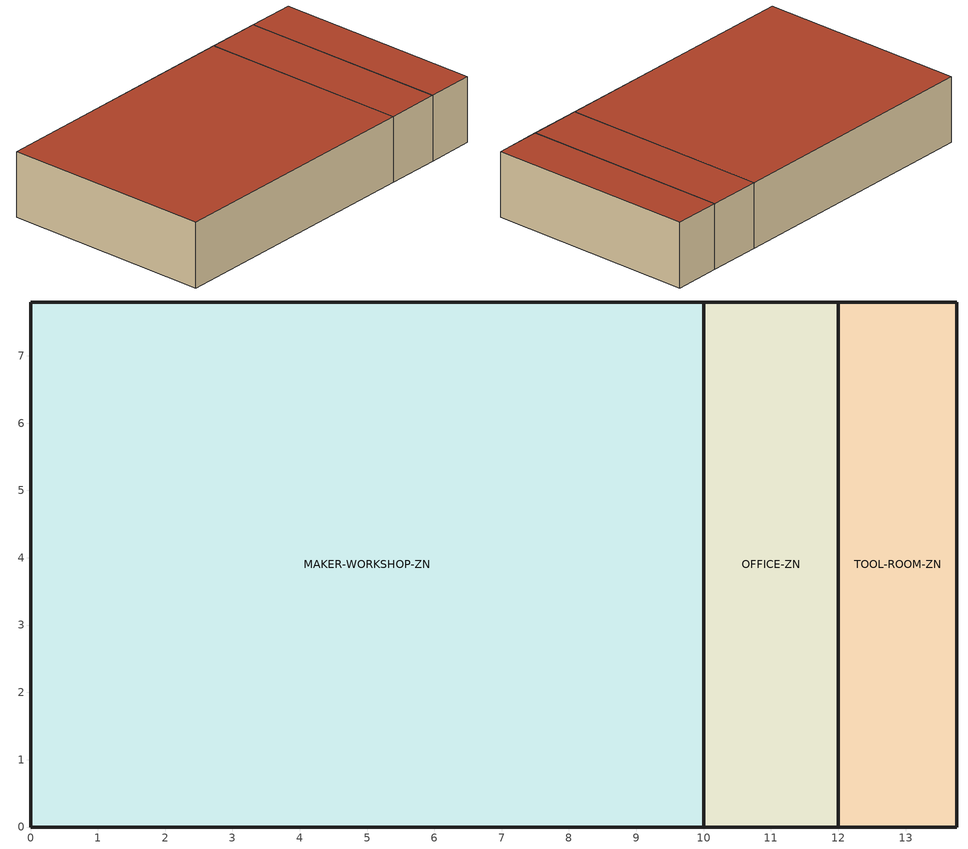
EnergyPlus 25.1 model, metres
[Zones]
MAKER-WORKSHOP-ZN
 floor ground (EW3B06-ConstructionSet Floor): 0,0 0,7.8 10,7.8 10,0 z0
 wall outside (EW3B06-ConstructionSet Wall): 0,7.8 0,0 10,0 10,7.8 0,7.8 z0:2.44
 roof outside (EW3B06-ConstructionSet Roof): 10,0 10,7.8 0,7.8 0,0 z2.44
OFFICE-ZN
 floor ground (EW3B06-ConstructionSet Floor): 10,0 10,7.8 12,7.8 12,0 z0
 wall outside (EW3B06-ConstructionSet Wall): 10,0 12,0 12,7.8 10,7.8 10,0 z0:2.44
 roof outside (EW3B06-ConstructionSet Roof): 12,0 12,7.8 10,7.8 10,0 z2.44
TOOL-ROOM-ZN
 floor ground (EW3B06-ConstructionSet Floor): 12,0 12,7.8 13.76,7.8 13.76,0 z0
 wall outside (EW3B06-ConstructionSet Wall): 12,7.8 12,0 13.76,0 13.76,7.8 12,7.8 z0:2.44
 roof outside (EW3B06-ConstructionSet Roof): 13.76,0 13.76,7.8 12,7.8 12,0 z2.44
[Building]
multi-cli-3-revit-archicad-openstudio-task-06-windows
[Material] Thermal Absorptance=0.9; Solar Absorptance=0.7; Visible Absorptance=0.7
Name | Roughness | Thickness {m} | Conductivity {W/m-K} | Density {kg/m3} | Specific Heat {J/kg-K}
EW Floor Slab | MediumRough | 0.18 | 1.4 | 2200 | 900
EW Roof Insulation | MediumSmooth | 0.24 | 0.055 | 120 | 1000
EW Wall Insulation | MediumSmooth | 0.2 | 0.08 | 160 | 900
[Construction]
EW3B06-ConstructionSet Floor: EW Floor Slab
EW3B06-ConstructionSet Roof: EW Roof Insulation
EW3B06-ConstructionSet Wall: EW Wall Insulation
[Zone] Multiplier=1; Part of Total Floor Area=Yes
MAKER-WORKSHOP-ZN; OFFICE-ZN; TOOL-ROOM-ZN
[Space]
Name | Zone
MAKER-WORKSHOP | MAKER-WORKSHOP-ZN
OFFICE | OFFICE-ZN
TOOL-ROOM | TOOL-ROOM-ZN
[Lights] Design Level Calculation Method=Watts/Area; Fraction Replaceable=1
Name | Zone or ZoneList or Space or SpaceList | Schedule | Watts per Floor Area {W/m2}
MAKER-WORKSHOP Lights | MAKER-WORKSHOP | WorkshopHighEquipment | 12
OFFICE Lights | OFFICE | OfficePeopleSchedule | 8
TOOL-ROOM Lights | TOOL-ROOM | ToolRoomLowOccupancy | 4
[People] Number of People Calculation Method=People/Area; Fraction Radiant=0.3; Activity Level Schedule=Occupant Activity 120W
Name | Zone or ZoneList or Space or SpaceList | Number of People Schedule | People per Floor Area {person/m2}
MAKER-WORKSHOP People | MAKER-WORKSHOP | WorkshopHighEquipment | 0.05
OFFICE People | OFFICE | OfficePeopleSchedule | 0.12
TOOL-ROOM People | TOOL-ROOM | ToolRoomLowOccupancy | 0.01
[ElectricEquipment] Design Level Calculation Method=Watts/Area
Name | Zone or ZoneList or Space or SpaceList | Schedule | Watts per Floor Area {W/m2}
MAKER-WORKSHOP Equipment | MAKER-WORKSHOP | WorkshopHighEquipment | 50
OFFICE Equipment | OFFICE | OfficePeopleSchedule | 8
TOOL-ROOM Equipment | TOOL-ROOM | ToolRoomLowOccupancy | 3
[ZoneControl:Thermostat] Temperature Difference Between Cutout And Setpoint {deltaC}=0
Name | Zone or ZoneList | Control Type Schedule | Control 1
MAKER-WORKSHOP-ZN Thermostat | MAKER-WORKSHOP-ZN | MAKER-WORKSHOP-ZN Thermostat Schedule | MAKER-WORKSHOP Thermostat
OFFICE-ZN Thermostat | OFFICE-ZN | OFFICE-ZN Thermostat Schedule | OFFICE Thermostat
TOOL-ROOM-ZN Thermostat | TOOL-ROOM-ZN | TOOL-ROOM-ZN Thermostat Schedule | TOOL-ROOM Thermostat
[ThermostatSetpoint:DualSetpoint] Heating Setpoint Temperature Schedule=Heating Setpoint 20.0C; Cooling Setpoint Temperature Schedule=Cooling Setpoint 24.0C
MAKER-WORKSHOP Thermostat; OFFICE Thermostat; TOOL-ROOM Thermostat
[ZoneVentilation:DesignFlowRate] Design Flow Rate Calculation Method=Flow/Person
Name | Zone or ZoneList or Space or SpaceList | Schedule | Flow Rate per Person {m3/s-person}
MAKER-WORKSHOP-ZN Ventilation per Person | MAKER-WORKSHOP-ZN | WorkshopHighEquipment | 0.012
OFFICE-ZN Ventilation per Person | OFFICE-ZN | OfficePeopleSchedule | 0.008
TOOL-ROOM-ZN Ventilation per Person | TOOL-ROOM-ZN | ToolRoomLowOccupancy | 0.005
[Schedule:Day:Interval]
Schedule Day 4: No, 06:00, 0.05, 08:00, 0.5, 18:00, 0.9, 22:00, 0.2, 24:00, 0.05
Schedule Day 3: No, 24:00, 120
Schedule Day 1: No, 24:00, 20
Schedule Day 2: No, 24:00, 24
Schedule Day 5: No, 06:00, 0.01, 08:00, 0.25, 18:00, 0.8, 22:00, 0.05, 24:00, 0.01
Schedule Day 6: No, 06:00, 0.01, 08:00, 0.05, 18:00, 0.2, 22:00, 0.03, 24:00, 0.01
[Schedule:Week:Daily]
WorkshopHighEquipment Week Rule - Jan1-Dec31: Schedule Day 4, Schedule Day 4, Schedule Day 4, Schedule Day 4, Schedule Day 4, Schedule Day 4, Schedule Day 4, Schedule Day 4, Schedule Day 4, Schedule Day 4, Schedule Day 4, Schedule Day 4
Occupant Activity 120W Week Rule - Jan1-Dec31: Schedule Day 3, Schedule Day 3, Schedule Day 3, Schedule Day 3, Schedule Day 3, Schedule Day 3, Schedule Day 3, Schedule Day 3, Schedule Day 3, Schedule Day 3, Schedule Day 3, Schedule Day 3
Heating Setpoint 20.0C Week Rule - Jan1-Dec31: Schedule Day 1, Schedule Day 1, Schedule Day 1, Schedule Day 1, Schedule Day 1, Schedule Day 1, Schedule Day 1, Schedule Day 1, Schedule Day 1, Schedule Day 1, Schedule Day 1, Schedule Day 1
Cooling Setpoint 24.0C Week Rule - Jan1-Dec31: Schedule Day 2, Schedule Day 2, Schedule Day 2, Schedule Day 2, Schedule Day 2, Schedule Day 2, Schedule Day 2, Schedule Day 2, Schedule Day 2, Schedule Day 2, Schedule Day 2, Schedule Day 2
OfficePeopleSchedule Week Rule - Jan1-Dec31: Schedule Day 5, Schedule Day 5, Schedule Day 5, Schedule Day 5, Schedule Day 5, Schedule Day 5, Schedule Day 5, Schedule Day 5, Schedule Day 5, Schedule Day 5, Schedule Day 5, Schedule Day 5
ToolRoomLowOccupancy Week Rule - Jan1-Dec31: Schedule Day 6, Schedule Day 6, Schedule Day 6, Schedule Day 6, Schedule Day 6, Schedule Day 6, Schedule Day 6, Schedule Day 6, Schedule Day 6, Schedule Day 6, Schedule Day 6, Schedule Day 6
[Schedule:Year]
WorkshopHighEquipment: WorkshopHighEquipment Week Rule - Jan1-Dec31, 1, 1, 12, 31
Occupant Activity 120W: Occupant Activity 120W Week Rule - Jan1-Dec31, 1, 1, 12, 31
Heating Setpoint 20.0C: Heating Setpoint 20.0C Week Rule - Jan1-Dec31, 1, 1, 12, 31
Cooling Setpoint 24.0C: Cooling Setpoint 24.0C Week Rule - Jan1-Dec31, 1, 1, 12, 31
OfficePeopleSchedule: OfficePeopleSchedule Week Rule - Jan1-Dec31, 1, 1, 12, 31
ToolRoomLowOccupancy: ToolRoomLowOccupancy Week Rule - Jan1-Dec31, 1, 1, 12, 31
[Schedule:Compact]
MAKER-WORKSHOP-ZN Thermostat Schedule; OFFICE-ZN Thermostat Schedule; TOOL-ROOM-ZN Thermostat Schedule: Through: 12/31, For: AllDays, Until: 24:00, 4
